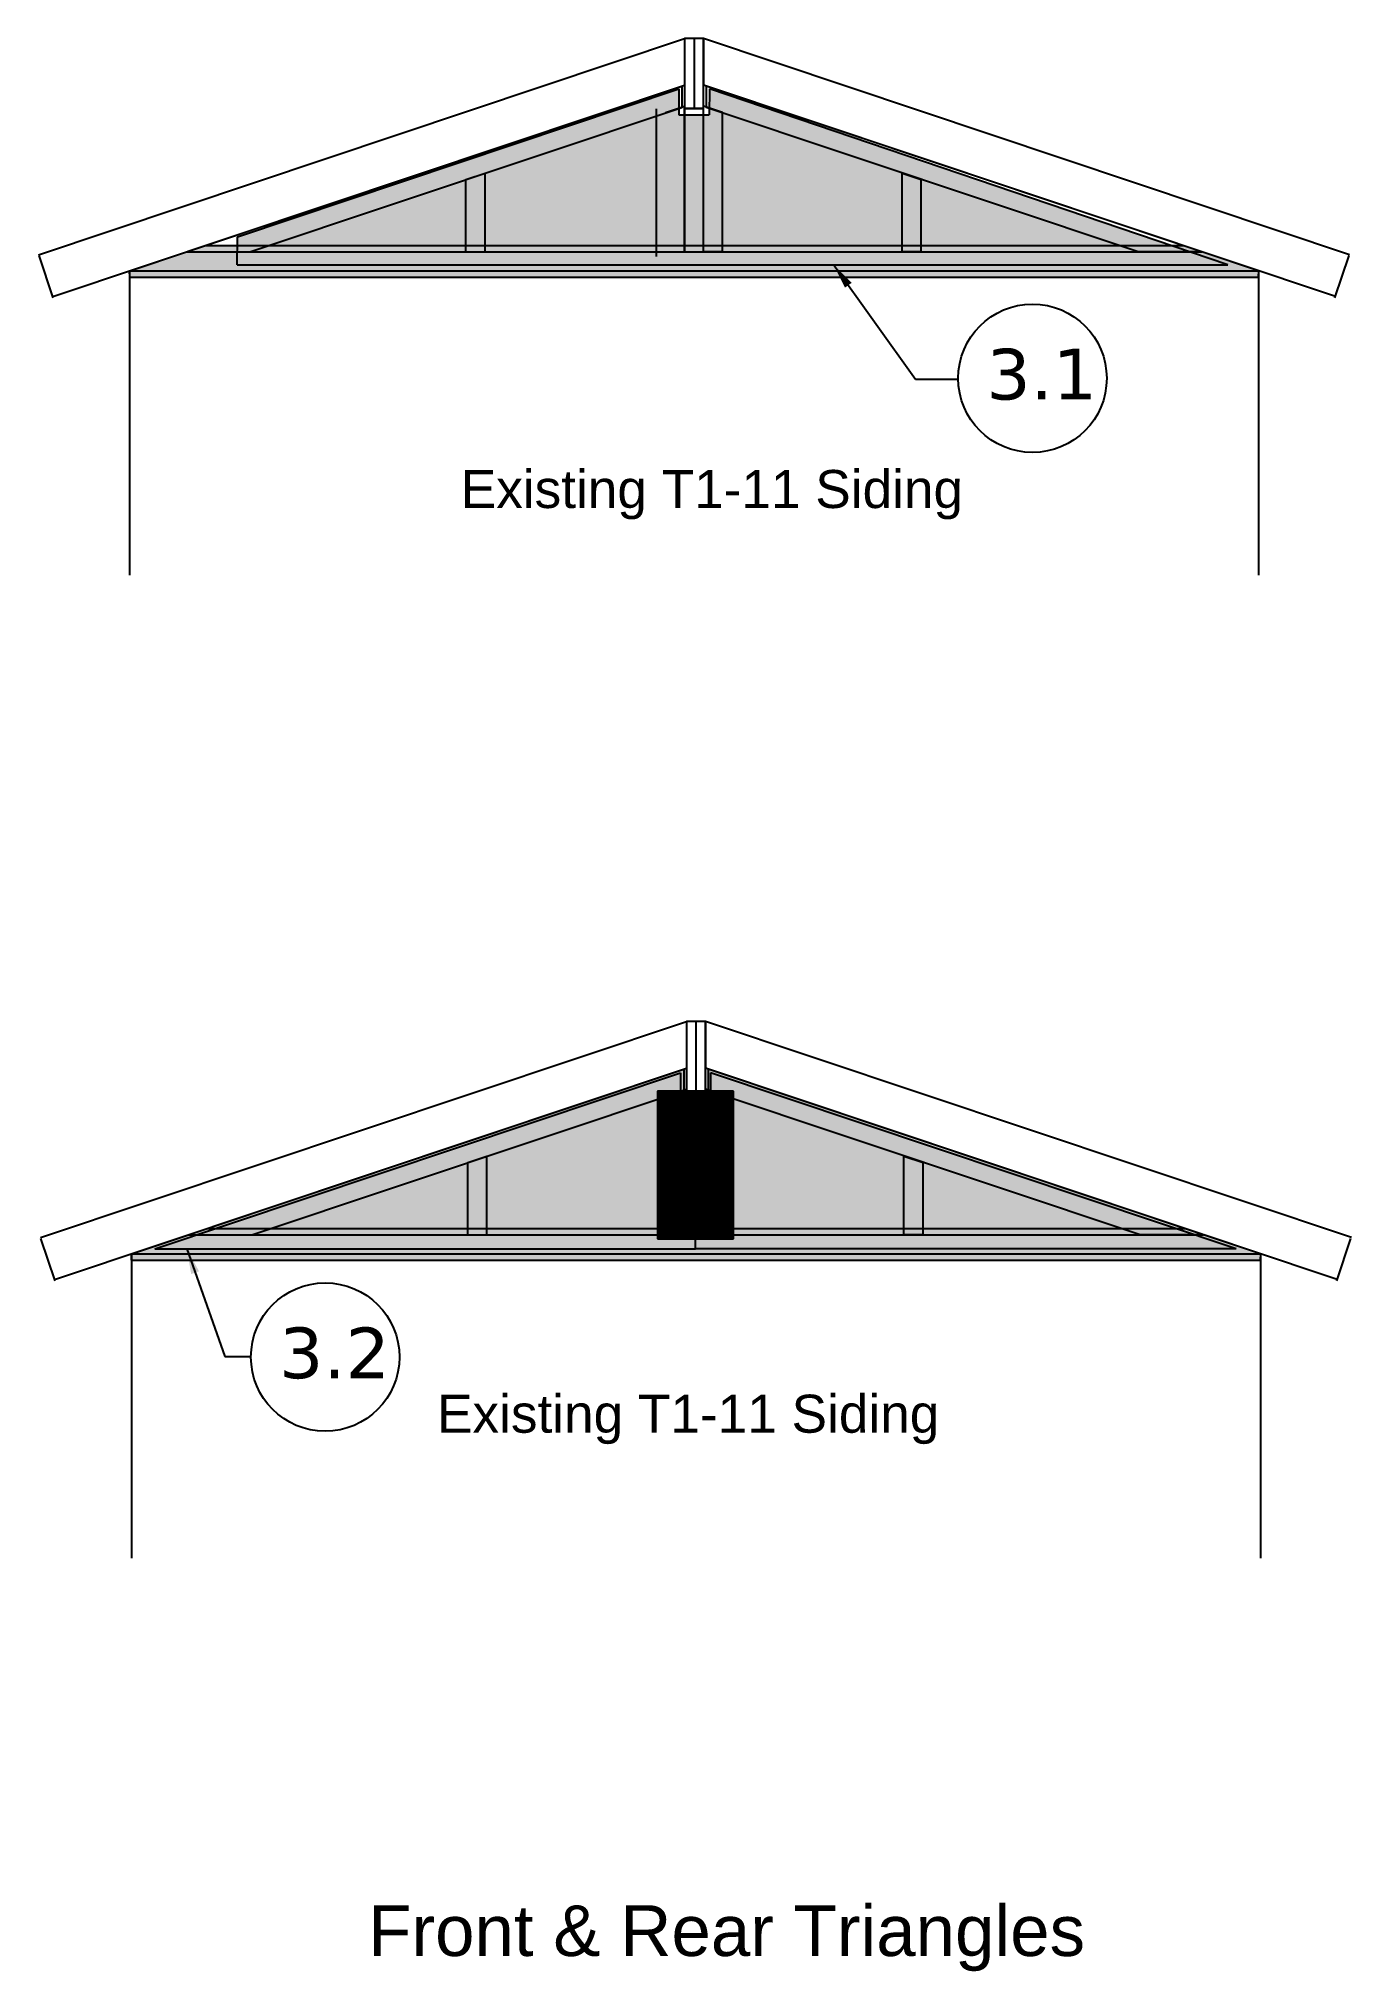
# Model space of a CAD drawing. Header units: inches. Extents: x -52 to 52, y -116 to 36.
import ezdxf

# ---------------------------------------------------------------- set-up
doc = ezdxf.new("R2010")
doc.units = ezdxf.units.IN
doc.header["$MEASUREMENT"] = 0
doc.layers.add('Framing', color=7, linetype='Continuous', lineweight=25, true_color=0x000000)
doc.layers.add('Step_3_4', color=7, linetype='Continuous', lineweight=25, true_color=0x000000)
doc.styles.get("Standard").update_dxf_attribs({"font": ''})
doc.styles.add('textstyle0', font='')
doc.styles.add('textstyle1', font='')
doc.styles.add('textstyle2', font='')
doc.styles.add('textstyle5', font='')
doc.styles.add('textstyle6', font='')
doc.styles.get('Standard').set_extended_font_data('txt')
doc.styles.get('textstyle0').set_extended_font_data('Liberation Sans')
doc.styles.get('textstyle1').set_extended_font_data('Liberation Sans')
doc.styles.get('textstyle2').set_extended_font_data('Liberation Sans')
doc.styles.get('textstyle5').set_extended_font_data('Nimbus Sans [UKWN]')
doc.styles.get('textstyle6').set_extended_font_data('Nimbus Sans [UKWN]')
doc.dimstyles.get("Standard").update_dxf_attribs({"dimtxt": 0.125, "dimasz": 2, "dimexe": 0.0625, "dimexo": 0.03125, "dimgap": 0.03125, "dimtad": 1, "dimtxsty": 'Standard', "dimcen": 2.5, "dimadec": 0, "dimazin": 0, "dimtfac": 1, "dimtmove": 0, "dimatfit": 3, "dimfxl": 1, "dimarcsym": 0})

msp = doc.modelspace()

# ---------------------------------------------------------------- hatches: boundary and pattern name
at = {"layer": 'Step_3_4'}
for points in [[(-1.2, 30.32), (1.2, 30.32), (1.21, 32.35), (42.08, 18.48), (-36.02, 18.48), (-36, 20.7), (-1.2, 32.35)], [(-42.5, -59.12), (-1.06, -45.25), (-1.06, -47.28), (0.12, -47.28), (0.12, -59.12)], [(42.73, -59.12), (1.29, -45.25), (1.29, -47.28), (0.12, -47.28), (0.12, -59.12)]]:
    msp.add_hatch(color=256, dxfattribs=at).paths.add_polyline_path(points)
at = {"layer": 'Step_3_4', "true_color": 0xa0a0a4}
for points in [[(44.52, 18), (38.55, 20), (-38.51, 20), (-44.5, 18), (-44.49, 17.5), (44.51, 17.5)], [(44.67, -59.53), (38.69, -57.53), (-38.36, -57.53), (-44.35, -59.53), (-44.34, -60.03), (44.66, -60.03)]]:
    msp.add_hatch(color=252, dxfattribs=at).paths.add_polyline_path(points)
at = {"layer": 'Step_3_4', "true_color": 0xc0c0c0}
msp.add_hatch(color=9, dxfattribs=at).paths.add_polyline_path([(-0.59, -46.71), (0.91, -46.71), (0.91, -44.88), (44.67, -59.53), (-44.35, -59.53), (-0.59, -44.88)])
at = {"layer": 'Step_3_4'}
h = msp.add_hatch(dxfattribs=at)
h.set_pattern_fill('ACAD_ISO02W100', color=256, scale=0.2, angle=45, style=0)
h.set_pattern_definition([(45, (0, 0), (-0.08838835, 0.08838835), [])])
h.paths.add_polyline_path([(-2.88, -46.69), (-2.88, -58.33), (3.12, -58.33), (3.12, -46.69)])

# ---------------------------------------------------------------- linework, layer by layer
at = {"layer": 'Framing'}
for p, q in [((-51.67, 19.28), (-0.75, 36.32)), ((-0.75, 36.32), (-0.75, 32.65)), ((-0.75, 36.32), (-0.75, 30.82)), ((0.75, 36.32), (-0.75, 36.32)), ((0, 36.32), (0, 30.81)), ((0.75, 36.32), (0.75, 32.65)), ((51.67, 19.28), (0.75, 36.32)), ((0.75, 30.82), (0.75, 36.32)), ((-50.56, 15.97), (-0.75, 32.65)), ((-40.02, 19.5), (-0.96, 32.57)), ((-0.96, 32.57), (-0.96, 30.9)), ((50.56, 15.97), (0.75, 32.65)), ((40.02, 19.5), (0.96, 32.57)), ((0.96, 32.57), (0.96, 30.9)), ((-35.02, 19.5), (-0.96, 30.9)), ((-2.25, 30.49), (-0.75, 30.99)), ((-0.75, 19.5), (-0.75, 30.99)), ((0.75, 30.81), (-0.75, 30.81)), ((-0.75, 30.81), (-0.75, 19.5)), ((-0.71, 30.82), (0.79, 30.82)), ((2.25, 30.49), (0.75, 30.99)), ((0.75, 19.5), (0.75, 30.99)), ((0.75, 19.5), (0.75, 30.81)), ((35.02, 19.5), (0.96, 30.9)), ((2.25, 19.5), (2.25, 30.49)), ((-16.48, 25.69), (-17.98, 25.18)), ((-17.98, 19.5), (-17.98, 25.18)), ((-16.48, 19.5), (-16.48, 25.69)), ((16.4, 19.51), (16.4, 25.7)), ((16.4, 25.7), (17.9, 25.2)), ((17.9, 19.51), (17.9, 25.2)), ((-50.53, 15.89), (-51.64, 19.21)), ((-44.5, 18), (-40.02, 19.5)), ((-40.02, 19.5), (40.02, 19.5)), ((-40.02, 19.5), (-35.02, 19.5)), ((-17.98, 19.5), (-16.48, 19.5)), ((-2.25, 19.5), (-0.75, 19.5)), ((-0.75, 19.5), (0.75, 19.5)), ((2.25, 19.5), (0.75, 19.5)), ((17.9, 19.51), (16.4, 19.51)), ((40.02, 19.5), (35.02, 19.5)), ((44.5, 18), (40.02, 19.5)), ((50.53, 15.89), (51.64, 19.21)), ((-44.5, 18), (44.5, 18)), ((-44.5, 18), (-44.5, -6)), ((44.5, 18), (44.5, -6)), ((-51.52, -58.24), (-0.6, -41.21)), ((-0.6, -41.21), (-0.6, -44.88)), ((-0.6, -41.21), (-0.6, -46.71)), ((0.9, -41.21), (-0.6, -41.21)), ((0.15, -41.21), (0.15, -46.71)), ((51.82, -58.24), (0.9, -41.21)), ((0.9, -41.21), (0.9, -44.88)), ((0.9, -46.71), (0.9, -41.21)), ((-50.41, -61.55), (-0.6, -44.88)), ((-39.87, -58.03), (-0.81, -44.96)), ((-0.81, -44.96), (-0.81, -46.63)), ((50.71, -61.55), (0.9, -44.88)), ((40.17, -58.03), (1.11, -44.96)), ((1.11, -44.96), (1.11, -46.63)), ((-34.87, -58.03), (-0.81, -46.63)), ((-2.1, -47.04), (-0.6, -46.53)), ((-2.1, -58.03), (-2.1, -47.04)), ((-0.6, -58.03), (-0.6, -46.53)), ((0.9, -46.71), (-0.6, -46.71)), ((-0.6, -46.71), (-0.6, -58.03)), ((-0.56, -46.71), (0.94, -46.71)), ((2.4, -47.04), (0.9, -46.53)), ((0.9, -58.03), (0.9, -46.53)), ((0.9, -58.03), (0.9, -46.71)), ((35.17, -58.03), (1.11, -46.63)), ((2.4, -58.03), (2.4, -47.04)), ((16.55, -58.01), (16.55, -51.82)), ((16.55, -51.82), (18.05, -52.33)), ((-16.33, -51.84), (-17.83, -52.34)), ((-17.83, -58.03), (-17.83, -52.34)), ((-16.33, -58.03), (-16.33, -51.84)), ((18.05, -58.01), (18.05, -52.33)), ((-50.38, -61.64), (-51.49, -58.32)), ((-44.35, -59.53), (-39.87, -58.03)), ((-44.34, -59.53), (-39.86, -58.03)), ((-39.87, -58.03), (40.17, -58.03)), ((-39.87, -58.03), (-34.87, -58.03)), ((-17.83, -58.03), (-16.33, -58.03)), ((-2.1, -58.03), (-0.6, -58.03)), ((-0.6, -58.03), (0.9, -58.03)), ((2.4, -58.03), (0.9, -58.03)), ((18.05, -58.01), (16.55, -58.01)), ((40.17, -58.03), (35.17, -58.03)), ((44.65, -59.53), (40.17, -58.03)), ((44.66, -59.53), (40.18, -58.03)), ((50.68, -61.64), (51.79, -58.32)), ((-44.35, -59.53), (44.65, -59.53)), ((-44.35, -59.53), (-44.35, -83.53)), ((-44.34, -59.53), (44.66, -59.53)), ((44.65, -59.53), (44.65, -83.53))]:
    msp.add_line(p, q, dxfattribs=at)
at = {"layer": 'Step_3_4'}
for p, q in [((-36, 20.7), (-1.2, 32.35)), ((-1.2, 32.35), (-1.2, 30.32)), ((1.21, 32.35), (1.2, 30.32)), ((42.08, 18.48), (1.21, 32.35)), ((-2.99, 30.78), (-2.99, 19.15)), ((-1.2, 30.32), (1.2, 30.32)), ((-38.51, 20), (38.55, 20)), ((-36.02, 18.48), (-36, 20.7)), ((-44.49, 18), (-40.01, 19.5)), ((-36.02, 18.48), (42.08, 18.48)), ((44.5, 18), (40.02, 19.5)), ((-44.5, 18), (44.5, 18)), ((-44.49, 17.5), (-44.5, 18)), ((-44.5, 18), (44.52, 18)), ((-44.49, 17.5), (44.51, 17.5)), ((44.51, 17.5), (44.52, 18)), ((-42.5, -59.12), (-1.06, -45.25)), ((-1.06, -45.25), (-1.06, -47.28)), ((1.29, -45.25), (1.29, -47.28)), ((42.73, -59.12), (1.29, -45.25)), ((3.12, -46.69), (-2.88, -46.69)), ((-2.88, -46.69), (-2.88, -58.33)), ((3.12, -58.33), (3.12, -46.69)), ((-1.06, -47.28), (0.12, -47.28)), ((1.29, -47.28), (0.12, -47.28)), ((-38.36, -57.53), (38.69, -57.53)), ((-44.34, -59.53), (-39.86, -58.03)), ((-42.5, -59.12), (0.12, -59.12)), ((-2.88, -58.33), (3.12, -58.33)), ((42.73, -59.12), (0.12, -59.12)), ((44.65, -59.53), (40.17, -58.03)), ((-44.34, -60.03), (-44.35, -59.53)), ((-44.35, -59.53), (44.65, -59.53)), ((-44.34, -60.03), (44.66, -60.03)), ((44.66, -60.03), (44.67, -59.53))]:
    msp.add_line(p, q, dxfattribs=at)
at = {"layer": 'Step_3_4', "color": 7, "true_color": 0xffffff}
msp.add_line((0.12, -59.12), (0.12, -47.28), dxfattribs=at)
msp.add_line((0.12, -59.12), (0.12, -47.28), dxfattribs=at)
at = {"layer": 'Step_3_4'}
for centre in [(26.68, 9.53), (-29.08, -67.66)]:
    msp.add_circle(centre, 5.85, dxfattribs=at)

# ---------------------------------------------------------------- texts
at = {"layer": 'Framing', "char_height": 3, "attachment_point": 1}
for s, insert, style in [('Existing T1-11 Siding', (-18.39, 2.3), 'textstyle0'), ('Existing T1-11 Siding', (-20.26, -70.63), 'textstyle1'), ('\\H4.00001;Front & Rear Triangles', (-25.69, -110.9), 'textstyle2')]:
    msp.add_mtext(s, dxfattribs=dict(at, insert=insert, style=style))
at = {"layer": 'Step_3_4', "char_height": 3, "attachment_point": 1}
for s, insert, style in [('\\fDejaVu Sans|b0|i0|c0|p0;\\H4;3.1', (23.05, 11.86), 'textstyle5'), ('\\fDejaVu Sans|b0|i0|c0|p0;\\H4;3.2', (-32.71, -65.33), 'textstyle6')]:
    msp.add_mtext(s, dxfattribs=dict(at, insert=insert, style=style))

# ---------------------------------------------------------------- leaders
at = {"layer": 'Step_3_4'}
for points in [[(11, 18.5), (17.47, 9.45), (20.83, 9.45)], [(-40, -59.12), (-37, -67.62), (-34.94, -67.62)]]:
    msp.add_leader(points, dimstyle='Standard', override={"dimscale": 1}, dxfattribs=at)

doc.saveas('drawing.dxf')
